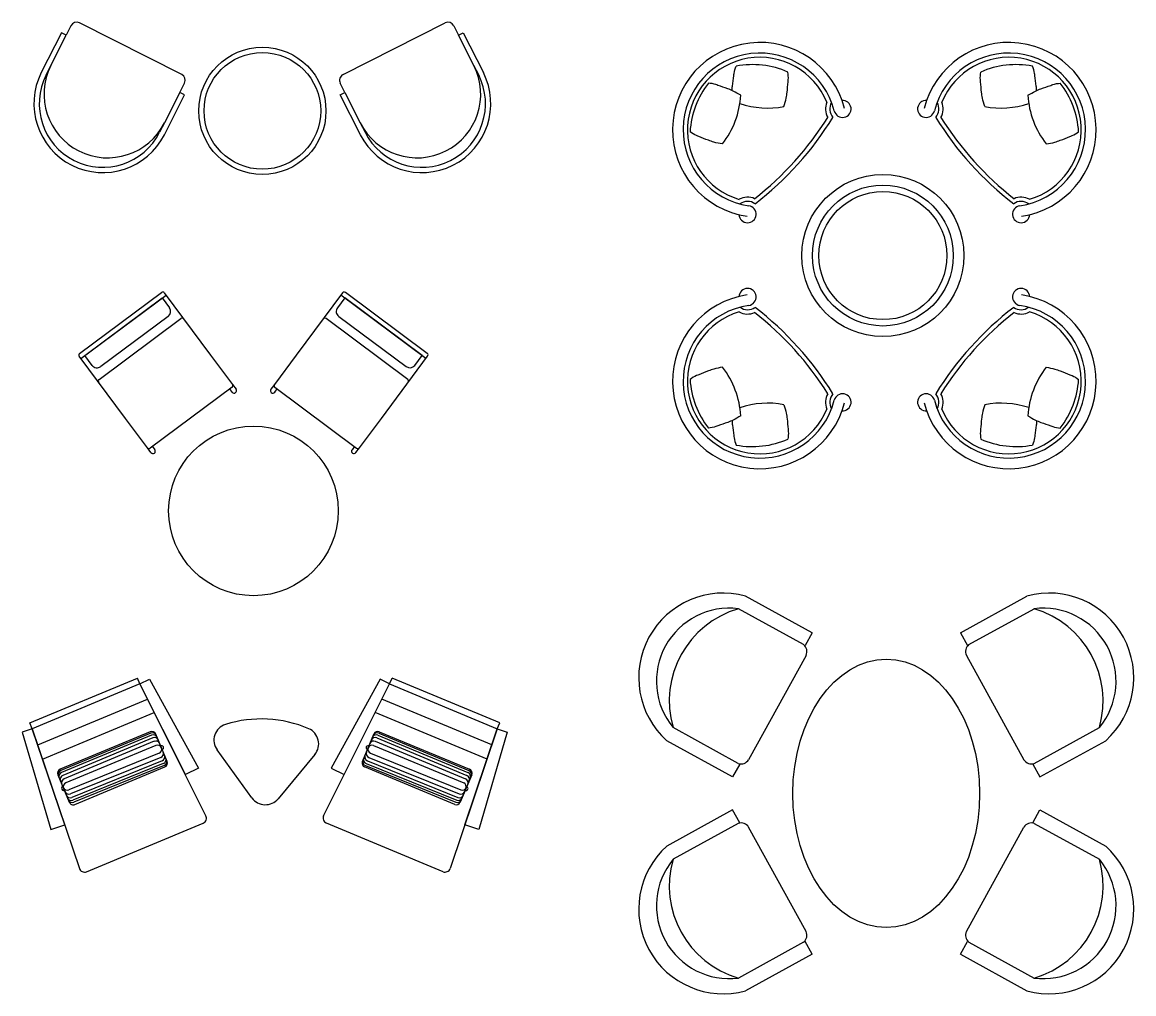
# Model space of a CAD drawing. Header units: inches. Extents: x -1722 to 16025, y 4938 to 18448.
# Drawn here: x -1722 to 3519, y 10196 to 14776 of the extents above; entities that cross this region are included whole.
import ezdxf

# ---------------------------------------------------------------- set-up
doc = ezdxf.new("R2010")
doc.units = ezdxf.units.IN
doc.header["$MEASUREMENT"] = 0
doc.layers.add('freecads.com', color=7, linetype='Continuous')

msp = doc.modelspace()

# ---------------------------------------------------------------- linework, layer by layer
at = {"layer": 'freecads.com', "ltscale": 10}
for p, q in [((-1537.2, 14726), (-1631.8, 14538.6)), ((-1537.2, 14726), (-1631.8, 14538.6)), ((-1514.9, 14714.8), (-1537.2, 14726)), ((-1514.9, 14714.8), (-1537.2, 14726)), ((-1492.3, 14759.4), (-1514.9, 14714.8)), ((-1492.3, 14759.4), (-1514.9, 14714.8)), ((-970, 14529.3), (-1452, 14772.7)), ((-970, 14529.3), (-1452, 14772.7)), ((-209.4, 14529.3), (272.6, 14772.7)), ((-209.4, 14529.3), (272.6, 14772.7)), ((312.9, 14759.4), (335.4, 14714.8)), ((312.9, 14759.4), (335.4, 14714.8)), ((335.4, 14714.8), (357.8, 14726)), ((335.4, 14714.8), (357.8, 14726)), ((357.8, 14726), (452.4, 14538.6)), ((357.8, 14726), (452.4, 14538.6)), ((-1587, 14571.9), (-1514.9, 14714.8)), ((-1587, 14571.9), (-1514.9, 14714.8)), ((407.6, 14571.9), (335.4, 14714.8)), ((407.6, 14571.9), (335.4, 14714.8)), ((-1609.5, 14527.3), (-1587, 14571.9)), ((-1609.5, 14527.3), (-1587, 14571.9)), ((430.1, 14527.3), (407.6, 14571.9)), ((430.1, 14527.3), (407.6, 14571.9)), ((-979.3, 14444.3), (-956.7, 14489)), ((-979.3, 14444.3), (-956.7, 14489)), ((-200.2, 14444.3), (-222.7, 14489)), ((-200.2, 14444.3), (-222.7, 14489)), ((-1051.6, 14245.6), (-957, 14433.1)), ((-1051.6, 14245.6), (-957, 14433.1)), ((-979.3, 14444.3), (-1051.4, 14301.5)), ((-979.3, 14444.3), (-1051.4, 14301.5)), ((-957, 14433.1), (-979.3, 14444.3)), ((-957, 14433.1), (-979.3, 14444.3)), ((-222.5, 14433.1), (-200.2, 14444.3)), ((-222.5, 14433.1), (-200.2, 14444.3)), ((-127.8, 14245.6), (-222.5, 14433.1)), ((-127.8, 14245.6), (-222.5, 14433.1)), ((-200.2, 14444.3), (-128, 14301.5)), ((-200.2, 14444.3), (-128, 14301.5)), ((-1051.4, 14301.5), (-1073.9, 14256.9)), ((-1051.4, 14301.5), (-1073.9, 14256.9)), ((-128, 14301.5), (-105.5, 14256.9)), ((-128, 14301.5), (-105.5, 14256.9))]:
    msp.add_line(p, q, dxfattribs=at)
at = {"layer": 'freecads.com'}
for p, q in [((-1451.1, 13214.9), (-1065.1, 13502.1)), ((-1445.1, 13191), (-1044, 13489.5)), ((-1426.8, 13204.5), (-1062.2, 13475.9)), ((-1062.2, 13475.9), (-1027.7, 13429.5)), ((-1051.9, 13500.1), (-833.7, 13207)), ((-211.6, 13500.1), (-429.7, 13207)), ((-201.3, 13475.9), (-235.8, 13429.5)), ((181.6, 13191), (-219.5, 13489.5)), ((163.4, 13204.5), (-201.3, 13475.9)), ((187.6, 13214.9), (-198.3, 13502.1)), ((-1359.3, 13092.2), (-974, 13378.9)), ((-1033.6, 13389.2), (-1352, 13152.3)), ((95.8, 13092.2), (-289.5, 13378.9)), ((-229.9, 13389.2), (88.6, 13152.3)), ((-833.7, 13206.9), (-730.7, 13068.5)), ((-429.8, 13206.9), (-532.8, 13068.5)), ((-1234.9, 12908.5), (-1453, 13201.6)), ((-1392.3, 13158.2), (-1426.8, 13204.5)), ((-28.6, 12908.5), (189.5, 13201.6)), ((128.9, 13158.2), (163.4, 13204.5)), ((-732.7, 13054.7), (-1118, 12768)), ((-730.7, 13068.5), (-713.6, 13045.6)), ((-532.8, 13068.5), (-549.8, 13045.6)), ((-530.8, 13054.7), (-145.5, 12768)), ((-731.9, 13032), (-743, 13047)), ((-531.6, 13032), (-520.4, 13047)), ((-1131.8, 12770), (-1234.9, 12908.5)), ((-131.7, 12770), (-28.6, 12908.5)), ((-1114.8, 12747.1), (-1131.8, 12770)), ((-1107.7, 12775.6), (-1096.5, 12760.7)), ((-155.8, 12775.6), (-167, 12760.7)), ((-148.7, 12747.1), (-131.7, 12770)), ((2001.9, 11898), (1688, 12070.8)), ((2701.4, 11898), (3015.2, 12070.8)), ((1962.2, 11841.6), (1655, 12010.7)), ((2741.1, 11841.6), (3048.3, 12010.7)), ((2001.9, 11898), (1968.9, 11837.9)), ((2701.4, 11898), (2734.4, 11837.9)), ((1973.7, 11790.9), (1702.9, 11299)), ((2729.6, 11790.9), (3000.4, 11299)), ((-1686, 11472.5), (-1178.3, 11683.9)), ((-1686, 11472.5), (-1178.3, 11683.9)), ((-1166.7, 11656.2), (-1674.5, 11444.8)), ((-1166.7, 11656.2), (-1674.5, 11444.8)), ((-1166.7, 11656.2), (-1178.3, 11683.9)), ((-1166.7, 11656.2), (-1178.3, 11683.9)), ((-1166.7, 11656.2), (-1122, 11678.6)), ((-1166.7, 11656.2), (-1122, 11678.6)), ((-855.7, 11034.8), (-1166.7, 11656.2)), ((-952.8, 11228.8), (-1166.7, 11656.2)), ((-855.7, 11034.8), (-1166.7, 11656.2)), ((-952.8, 11228.8), (-1166.7, 11656.2)), ((-1122, 11678.6), (-890.6, 11259.9)), ((-1122, 11678.6), (-890.6, 11259.9)), ((-300.9, 11034.8), (10.1, 11656.2)), ((-300.9, 11034.8), (10.1, 11656.2)), ((-34.6, 11678.6), (-266, 11259.9)), ((-34.6, 11678.6), (-266, 11259.9)), ((-203.8, 11228.8), (10.1, 11656.2)), ((-203.8, 11228.8), (10.1, 11656.2)), ((10.1, 11656.2), (-34.6, 11678.6)), ((10.1, 11656.2), (-34.6, 11678.6)), ((10.1, 11656.2), (21.7, 11683.9)), ((10.1, 11656.2), (21.7, 11683.9)), ((10.1, 11656.2), (517.9, 11444.8)), ((10.1, 11656.2), (517.9, 11444.8)), ((529.4, 11472.5), (21.7, 11683.9)), ((529.4, 11472.5), (21.7, 11683.9)), ((-1648.8, 11368.8), (-1130.8, 11584.5)), ((-1648.8, 11368.8), (-1130.8, 11584.5)), ((492.2, 11368.8), (-25.8, 11584.5)), ((492.2, 11368.8), (-25.8, 11584.5)), ((-1626.4, 11302.3), (-1099.4, 11521.8)), ((-1626.4, 11302.3), (-1099.4, 11521.8)), ((469.8, 11302.3), (-57.2, 11521.8)), ((469.8, 11302.3), (-57.2, 11521.8)), ((-1674.5, 11444.8), (-1721.8, 11428.8)), ((-1674.5, 11444.8), (-1721.8, 11428.8)), ((-1721.8, 11428.8), (-1587.6, 10969.6)), ((-1721.8, 11428.8), (-1587.6, 10969.6)), ((-1674.5, 11444.8), (-1686, 11472.5)), ((-1674.5, 11444.8), (-1686, 11472.5)), ((-1674.5, 11444.8), (-1452.3, 10786.3)), ((-1521.7, 10991.9), (-1674.5, 11444.8)), ((-1674.5, 11444.8), (-1452.3, 10786.3)), ((-1521.7, 10991.9), (-1674.5, 11444.8)), ((-1118.3, 11431.1), (-1543, 11254.2)), ((-1118.3, 11431.1), (-1543, 11254.2)), ((-1115.6, 11424.6), (-1540.3, 11247.7)), ((-1115.6, 11424.6), (-1540.3, 11247.7)), ((-41, 11424.6), (383.7, 11247.7)), ((-41, 11424.6), (383.7, 11247.7)), ((-38.3, 11431.1), (386.4, 11254.2)), ((-38.3, 11431.1), (386.4, 11254.2)), ((517.9, 11444.8), (295.7, 10786.3)), ((517.9, 11444.8), (295.7, 10786.3)), ((365.1, 10991.9), (517.9, 11444.8)), ((365.1, 10991.9), (517.9, 11444.8)), ((565.2, 11428.8), (431, 10969.6)), ((565.2, 11428.8), (431, 10969.6)), ((517.9, 11444.8), (529.4, 11472.5)), ((517.9, 11444.8), (529.4, 11472.5)), ((517.9, 11444.8), (565.2, 11428.8)), ((517.9, 11444.8), (565.2, 11428.8)), ((1653.9, 11281.7), (1346.7, 11450.8)), ((3049.3, 11281.7), (3356.6, 11450.8)), ((-1111.7, 11415.1), (-1536.3, 11238.3)), ((-1111.7, 11415.1), (-1536.3, 11238.3)), ((-1106.3, 11402.2), (-1530.9, 11225.3)), ((-1106.3, 11402.2), (-1530.9, 11225.3)), ((-1099.4, 11385.8), (-1524.1, 11208.9)), ((-1099.4, 11385.8), (-1524.1, 11208.9)), ((-1038.3, 11291), (-1092.2, 11420.3)), ((-1038.3, 11291), (-1092.2, 11420.3)), ((-118.3, 11291), (-64.4, 11420.3)), ((-118.3, 11291), (-64.4, 11420.3)), ((-57.1, 11385.8), (367.5, 11208.9)), ((-57.1, 11385.8), (367.5, 11208.9)), ((-50.3, 11402.2), (374.3, 11225.3)), ((-50.3, 11402.2), (374.3, 11225.3)), ((-44.9, 11415.1), (379.7, 11238.3)), ((-44.9, 11415.1), (379.7, 11238.3)), ((1627.5, 11218), (1317, 11388.9)), ((3075.7, 11218), (3386.3, 11388.9)), ((-1091.4, 11366.4), (-1516, 11189.6)), ((-1091.4, 11366.4), (-1516, 11189.6)), ((-1076.3, 11329.6), (-1502.9, 11157.4)), ((-1076.3, 11329.6), (-1502.9, 11157.4)), ((-638.7, 11119.1), (-803.2, 11345.5)), ((-638.7, 11119.1), (-803.2, 11345.5)), ((-342.2, 11323.9), (-515.9, 11115.1)), ((-342.2, 11323.9), (-515.9, 11115.1)), ((-80.3, 11329.6), (346.3, 11157.4)), ((-80.3, 11329.6), (346.3, 11157.4)), ((-65.2, 11366.4), (359.4, 11189.6)), ((-65.2, 11366.4), (359.4, 11189.6)), ((-1068.5, 11310.2), (-1495, 11138)), ((-1068.5, 11310.2), (-1495, 11138)), ((-1061.8, 11293.7), (-1488.4, 11121.5)), ((-1061.8, 11293.7), (-1488.4, 11121.5)), ((-1056.6, 11280.7), (-1483.1, 11108.5)), ((-1056.6, 11280.7), (-1483.1, 11108.5)), ((-1052.7, 11271.2), (-1479.3, 11099)), ((-1052.7, 11271.2), (-1479.3, 11099)), ((-103.9, 11271.2), (322.7, 11099)), ((-103.9, 11271.2), (322.7, 11099)), ((-100, 11280.7), (326.5, 11108.5)), ((-100, 11280.7), (326.5, 11108.5)), ((-94.8, 11293.7), (331.8, 11121.5)), ((-94.8, 11293.7), (331.8, 11121.5)), ((-88.1, 11310.2), (338.4, 11138)), ((-88.1, 11310.2), (338.4, 11138)), ((1660.9, 11278.6), (1627.5, 11218)), ((3042.4, 11278.6), (3075.7, 11218)), ((-1553.7, 11228), (-1499.9, 11098.8)), ((-1553.7, 11228), (-1499.9, 11098.8)), ((-1473.7, 11088), (-1049.1, 11264.9)), ((-1473.7, 11088), (-1049.1, 11264.9)), ((-890.6, 11259.9), (-952.8, 11228.8)), ((-890.6, 11259.9), (-952.8, 11228.8)), ((-266, 11259.9), (-203.8, 11228.8)), ((-266, 11259.9), (-203.8, 11228.8)), ((317.2, 11088), (-107.5, 11264.9)), ((317.2, 11088), (-107.5, 11264.9)), ((397.1, 11228), (343.3, 11098.8)), ((397.1, 11228), (343.3, 11098.8)), ((1627.5, 11062.4), (1317, 10891.5)), ((1660.9, 11001.9), (1627.5, 11062.4)), ((3042.4, 11001.9), (3075.7, 11062.4)), ((3075.7, 11062.4), (3386.3, 10891.5)), ((-1587.6, 10969.6), (-1521.7, 10991.9)), ((-1587.6, 10969.6), (-1521.7, 10991.9)), ((-1419, 10771.2), (-868.5, 11000.5)), ((-1419, 10771.2), (-868.5, 11000.5)), ((262.4, 10771.2), (-288.1, 11000.5)), ((262.4, 10771.2), (-288.1, 11000.5)), ((431, 10969.6), (365.1, 10991.9)), ((431, 10969.6), (365.1, 10991.9)), ((1653.9, 10998.7), (1346.7, 10829.6)), ((1973.7, 10489.5), (1702.9, 10981.4)), ((2729.6, 10489.5), (3000.4, 10981.4)), ((3049.3, 10998.7), (3356.6, 10829.6)), ((1962.2, 10438.8), (1655, 10269.7)), ((2001.9, 10382.4), (1968.9, 10442.5)), ((2701.4, 10382.4), (2734.4, 10442.5)), ((2741.1, 10438.8), (3048.3, 10269.7)), ((2001.9, 10382.4), (1688, 10209.6)), ((2701.4, 10382.4), (3015.2, 10209.6))]:
    msp.add_line(p, q, dxfattribs=at)
at = {"layer": 'freecads.com', "ltscale": 10}
for radius in [300, 300, 275, 275]:
    msp.add_circle((-589.7, 14358), radius, dxfattribs=at)
at = {"layer": 'freecads.com'}
for centre, radius in [((2335.9, 13675.8), 382), ((2335.9, 13675.8), 332), ((2335.9, 13675.8), 302), ((-631.7, 12472.2), 400)]:
    msp.add_circle(centre, radius, dxfattribs=at)
at = {"layer": 'freecads.com', "ltscale": 10}
for centre, radius, start, end in [((-1465.6, 14745.9), 30, 63.2104, 153.2104), ((-1465.6, 14745.9), 30, 63.2104, 153.2104), ((286.1, 14745.9), 30, 26.7896, 116.7896), ((286.1, 14745.9), 30, 26.7896, 116.7896), ((-1319.2, 14436.7), 300, 153.2104, 333.2104), ((-1319.2, 14436.7), 300, 153.2104, 333.2104), ((139.8, 14436.7), 300, 206.7896, 26.7896), ((139.8, 14436.7), 300, 206.7896, 26.7896), ((-1341.7, 14392.1), 325, 153.2104, 333.2104), ((-1341.7, 14392.1), 325, 153.2104, 333.2104), ((-1341.7, 14392.1), 300, 153.2104, 333.2104), ((-1341.7, 14392.1), 300, 153.2104, 333.2104), ((-983.5, 14502.5), 30, 333.2104, 63.2104), ((-983.5, 14502.5), 30, 333.2104, 63.2104), ((-195.9, 14502.5), 30, 116.7896, 206.7896), ((-195.9, 14502.5), 30, 116.7896, 206.7896), ((162.3, 14392.1), 325, 206.7896, 26.7896), ((162.3, 14392.1), 325, 206.7896, 26.7896), ((162.3, 14392.1), 300, 206.7896, 26.7896), ((162.3, 14392.1), 300, 206.7896, 26.7896)]:
    msp.add_arc(centre, radius, start, end, dxfattribs=at)
at = {"layer": 'freecads.com'}
for centre, radius, start, end in [((1755.9, 14268.6), 411.9, 14.2086, 261.7066), ((2929.4, 14268.7), 411.9, 278.2938, 165.7918), ((1755.9, 14268.6), 361.9, 14.2086, 261.7066), ((2929.4, 14268.7), 361.9, 278.2938, 165.7918), ((1755.9, 14268.6), 341.8, 22.4368, 253.4784), ((1721.2, 14163.6), 412.5, 66.1594, 100.7217), ((2929.4, 14268.7), 341.8, 286.522, 157.5636), ((2964.1, 14163.6), 412.5, 79.2787, 113.841), ((1838.4, 14235.4), 412.5, 142.0864, 176.6487), ((2846.9, 14235.4), 412.5, 3.3517, 37.914), ((1254, 14455.5), 412.5, 322.0864, 356.6487), ((3431.3, 14455.5), 412.5, 183.3517, 217.914), ((1792.5, 14783.9), 412.5, 251.511, 280.7217), ((2145.7, 14367.3), 80.4, 156.746, 210.2799), ((2145.7, 14367.3), 60.3, 149.3081, 221.3172), ((2145.7, 14367.3), 40.2, 194.2086, 93.8761), ((2539.6, 14367.3), 40.2, 86.1243, 345.7918), ((2539.6, 14367.3), 60.3, 318.6832, 30.6923), ((2539.6, 14367.3), 80.4, 329.7205, 23.2544), ((2892.8, 14783.9), 412.5, 259.2787, 288.4894), ((800.4, 15130.3), 1507.8, 308.1167, 327.7985), ((800.4, 15130.3), 1528, 307.611, 328.3041), ((3885, 15130.3), 1528, 211.6962, 232.3893), ((3885, 15130.3), 1507.8, 212.2019, 231.8837), ((1697.9, 13870.8), 80.4, 65.6353, 119.1692), ((2987.4, 13870.8), 80.4, 60.8312, 114.3651), ((1697.9, 13870.8), 40.2, 182.0391, 81.7066), ((1697.9, 13870.8), 60.3, 54.598, 126.6071), ((2987.4, 13870.8), 40.2, 98.2938, 357.9613), ((2987.4, 13870.8), 60.3, 53.3933, 125.4024), ((1697.9, 13480.7), 40.2, 278.2938, 177.9613), ((2987.4, 13480.7), 40.2, 2.0391, 261.7066), ((-1059.5, 13494.5), 9.47, 36.6547, 126.6547), ((-204, 13494.5), 9.47, 53.3453, 143.3453), ((1755.9, 13082.9), 411.9, 98.2938, 345.7918), ((2929.4, 13082.9), 411.9, 194.2086, 81.7066), ((-1050.8, 13412.3), 28.8, 306.6547, 36.6547), ((-212.7, 13412.3), 28.8, 143.3453, 233.3453), ((1755.9, 13082.9), 361.9, 98.2938, 345.7918), ((1697.9, 13480.7), 60.3, 233.3933, 305.4024), ((800.4, 12221.2), 1528, 31.6962, 52.3893), ((2929.4, 13082.9), 361.9, 194.2086, 81.7066), ((3885, 12221.2), 1528, 127.611, 148.3041), ((2987.4, 13480.7), 60.3, 234.598, 306.6071), ((-968.1, 13370.9), 9.89, 36.6547, 126.6547), ((-295.4, 13370.9), 9.89, 53.3453, 143.3453), ((1755.9, 13082.9), 341.8, 106.522, 337.5636), ((1697.9, 13480.7), 80.4, 240.8312, 294.3651), ((800.4, 12221.2), 1507.8, 32.2019, 51.8837), ((3885, 12221.2), 1507.8, 128.1167, 147.7985), ((2929.4, 13082.9), 341.8, 202.4368, 73.4784), ((2987.4, 13480.7), 80.4, 245.6353, 299.1692), ((-1445.4, 13207.3), 9.47, 126.6547, 216.6547), ((181.9, 13207.3), 9.47, 323.3453, 53.3453), ((-1369.2, 13175.4), 28.8, 216.6547, 306.6547), ((105.8, 13175.4), 28.8, 233.3453, 323.3453), ((1254.1, 12896.1), 412.5, 3.3517, 37.914), ((3431.3, 12896.1), 412.5, 142.0864, 176.6487), ((-1353.4, 13084.3), 9.89, 126.6547, 216.6547), ((-738.6, 13062.6), 9.89, 306.6547, 36.6547), ((-524.9, 13062.6), 9.89, 143.3453, 233.3453), ((89.9, 13084.3), 9.89, 323.3453, 53.3453), ((1838.4, 13116.1), 412.5, 183.3517, 217.914), ((2846.9, 13116.1), 412.5, 322.0864, 356.6487), ((-722.8, 13038.8), 11.4, 216.6547, 306.6547), ((-722.8, 13038.8), 11.4, 306.6547, 36.6547), ((-540.7, 13038.8), 11.4, 143.3453, 233.3453), ((-540.7, 13038.8), 11.4, 233.3453, 323.3453), ((2145.7, 12984.2), 80.4, 149.7205, 203.2544), ((2145.7, 12984.2), 60.3, 138.6832, 210.6923), ((2145.7, 12984.2), 40.2, 266.1243, 165.7918), ((2539.6, 12984.2), 40.2, 14.2086, 273.8761), ((2539.6, 12984.2), 60.3, 329.3081, 41.3172), ((2539.6, 12984.2), 80.4, 336.746, 30.2799), ((1792.5, 12567.6), 412.5, 79.2787, 108.4894), ((2892.8, 12567.6), 412.5, 71.511, 100.7217), ((1721.2, 13187.9), 412.5, 259.2787, 293.841), ((2964.1, 13187.9), 412.5, 246.1594, 280.7217), ((-1123.9, 12775.9), 9.89, 216.6547, 306.6547), ((-1105.6, 12753.9), 11.4, 216.6547, 306.6547), ((-1105.6, 12753.9), 11.4, 306.6547, 36.6547), ((-157.8, 12753.9), 11.4, 143.3453, 233.3453), ((-157.8, 12753.9), 11.4, 233.3453, 323.3453), ((-139.6, 12775.9), 9.89, 233.3453, 323.3453), ((1583.6, 11685.7), 399, 74.8236, 228.0661), ((3119.7, 11685.7), 399, 311.9339, 105.1764), ((1612, 11669.6), 343.9, 82.8113, 219.518), ((1781.1, 11576.5), 452.2, 106.1983, 196.1309), ((3091.3, 11669.6), 343.9, 320.482, 97.1887), ((2922.2, 11576.5), 452.2, 343.8691, 73.8017), ((1935.2, 11808.8), 42.5, 335.1068, 50.4878), ((2768.1, 11808.8), 42.5, 129.5122, 204.8932), ((-594.7, 10926.2), 565.1, 66.7018, 107.3682), ((-594.7, 10926.2), 565.1, 66.7018, 107.3682), ((-1110.6, 11412.6), 20, 22.6121, 112.6121), ((-1110.6, 11412.6), 20, 22.6121, 112.6121), ((-1107.9, 11406.1), 20, 22.6121, 112.6121), ((-1107.9, 11406.1), 20, 22.6121, 112.6121), ((-740.2, 11391.2), 77.8, 107.3682, 215.9915), ((-740.2, 11391.2), 77.8, 107.3682, 215.9915), ((-402, 11373.7), 77.8, 320.246, 66.7018), ((-402, 11373.7), 77.8, 320.246, 66.7018), ((-48.7, 11406.1), 20, 67.3879, 157.3879), ((-48.7, 11406.1), 20, 67.3879, 157.3879), ((-46, 11412.6), 20, 67.3879, 157.3879), ((-46, 11412.6), 20, 67.3879, 157.3879), ((-1104, 11396.7), 20, 22.6121, 112.6121), ((-1104, 11396.7), 20, 22.6121, 112.6121), ((-1098.6, 11383.7), 20, 22.6121, 112.6121), ((-1098.6, 11383.7), 20, 22.6121, 112.6121), ((-1091.8, 11367.3), 20, 22.6121, 112.6121), ((-1091.8, 11367.3), 20, 22.6121, 112.6121), ((-64.8, 11367.3), 20, 67.3879, 157.3879), ((-64.8, 11367.3), 20, 67.3879, 157.3879), ((-58, 11383.7), 20, 67.3879, 157.3879), ((-58, 11383.7), 20, 67.3879, 157.3879), ((-52.6, 11396.7), 20, 67.3879, 157.3879), ((-52.6, 11396.7), 20, 67.3879, 157.3879), ((-1083.7, 11348), 20, 22.6121, 112.6121), ((-1083.7, 11348), 20, 22.6121, 112.6121), ((-1083.8, 11348.2), 20, 291.9853, 21.9853), ((-1083.8, 11348.2), 20, 291.9853, 21.9853), ((-1065.3, 11355.7), 9.62, 292.6121, 112.6121), ((-1065.3, 11355.7), 9.62, 292.6121, 112.6121), ((-1076, 11328.8), 20, 291.9853, 21.9853), ((-1076, 11328.8), 20, 291.9853, 21.9853), ((-1069.3, 11312.3), 20, 291.9853, 21.9853), ((-1069.3, 11312.3), 20, 291.9853, 21.9853), ((-87.3, 11312.3), 20, 158.0147, 248.0147), ((-87.3, 11312.3), 20, 158.0147, 248.0147), ((-91.3, 11355.7), 9.62, 67.3879, 247.3879), ((-91.3, 11355.7), 9.62, 67.3879, 247.3879), ((-80.6, 11328.8), 20, 158.0147, 248.0147), ((-80.6, 11328.8), 20, 158.0147, 248.0147), ((-72.8, 11348.2), 20, 158.0147, 248.0147), ((-72.8, 11348.2), 20, 158.0147, 248.0147), ((-72.9, 11348), 20, 67.3879, 157.3879), ((-72.9, 11348), 20, 67.3879, 157.3879), ((-1064, 11299.2), 20, 291.9853, 21.9853), ((-1064, 11299.2), 20, 291.9853, 21.9853), ((-1060.2, 11289.8), 20, 291.9853, 21.9853), ((-1060.2, 11289.8), 20, 291.9853, 21.9853), ((-1056.8, 11283.4), 20, 292.6121, 22.6121), ((-1056.8, 11283.4), 20, 292.6121, 22.6121), ((-99.8, 11283.4), 20, 157.3879, 247.3879), ((-99.8, 11283.4), 20, 157.3879, 247.3879), ((-96.4, 11289.8), 20, 158.0147, 248.0147), ((-96.4, 11289.8), 20, 158.0147, 248.0147), ((-92.6, 11299.2), 20, 158.0147, 248.0147), ((-92.6, 11299.2), 20, 158.0147, 248.0147), ((1667.2, 11322), 42.5, 251.8415, 327.2225), ((3036.1, 11322), 42.5, 212.7775, 288.1585), ((-1535.3, 11235.7), 20, 112.6121, 202.6121), ((-1535.3, 11235.7), 20, 112.6121, 202.6121), ((-1532.6, 11229.2), 20, 112.6121, 202.6121), ((-1532.6, 11229.2), 20, 112.6121, 202.6121), ((-1528.6, 11219.8), 20, 112.6121, 202.6121), ((-1528.6, 11219.8), 20, 112.6121, 202.6121), ((-1523.2, 11206.8), 20, 112.6121, 202.6121), ((-1523.2, 11206.8), 20, 112.6121, 202.6121), ((366.6, 11206.8), 20, 337.3879, 67.3879), ((366.6, 11206.8), 20, 337.3879, 67.3879), ((372, 11219.8), 20, 337.3879, 67.3879), ((372, 11219.8), 20, 337.3879, 67.3879), ((376, 11229.2), 20, 337.3879, 67.3879), ((376, 11229.2), 20, 337.3879, 67.3879), ((378.7, 11235.7), 20, 337.3879, 67.3879), ((378.7, 11235.7), 20, 337.3879, 67.3879), ((-1516.4, 11190.4), 20, 112.6121, 202.6121), ((-1516.4, 11190.4), 20, 112.6121, 202.6121), ((-1526.8, 11163.4), 9.62, 112.6121, 292.6121), ((-1526.8, 11163.4), 9.62, 112.6121, 292.6121), ((-1510.3, 11176), 20, 201.9853, 291.9853), ((-1510.3, 11176), 20, 201.9853, 291.9853), ((-1508.4, 11171.1), 20, 112.6121, 202.6121), ((-1508.4, 11171.1), 20, 112.6121, 202.6121), ((353.8, 11176), 20, 248.0147, 338.0147), ((353.8, 11176), 20, 248.0147, 338.0147), ((351.8, 11171.1), 20, 337.3879, 67.3879), ((351.8, 11171.1), 20, 337.3879, 67.3879), ((370.2, 11163.4), 9.62, 247.3879, 67.3879), ((370.2, 11163.4), 9.62, 247.3879, 67.3879), ((359.8, 11190.4), 20, 337.3879, 67.3879), ((359.8, 11190.4), 20, 337.3879, 67.3879), ((-1502.5, 11156.6), 20, 201.9853, 291.9853), ((-1502.5, 11156.6), 20, 201.9853, 291.9853), ((-1495.8, 11140.1), 20, 201.9853, 291.9853), ((-1495.8, 11140.1), 20, 201.9853, 291.9853), ((-1490.6, 11127), 20, 201.9853, 291.9853), ((-1490.6, 11127), 20, 201.9853, 291.9853), ((-1486.8, 11117.6), 20, 201.9853, 291.9853), ((-1486.8, 11117.6), 20, 201.9853, 291.9853), ((-575.7, 11164.8), 77.8, 215.9915, 320.246), ((-575.7, 11164.8), 77.8, 215.9915, 320.246), ((330.2, 11117.6), 20, 248.0147, 338.0147), ((330.2, 11117.6), 20, 248.0147, 338.0147), ((334, 11127), 20, 248.0147, 338.0147), ((334, 11127), 20, 248.0147, 338.0147), ((339.3, 11140.1), 20, 248.0147, 338.0147), ((339.3, 11140.1), 20, 248.0147, 338.0147), ((345.9, 11156.6), 20, 248.0147, 338.0147), ((345.9, 11156.6), 20, 248.0147, 338.0147), ((-1481.4, 11106.5), 20, 202.6121, 292.6121), ((-1481.4, 11106.5), 20, 202.6121, 292.6121), ((324.8, 11106.5), 20, 247.3879, 337.3879), ((324.8, 11106.5), 20, 247.3879, 337.3879), ((-878.1, 11023.6), 25, 292.6121, 26.5846), ((-878.1, 11023.6), 25, 292.6121, 26.5846), ((-278.5, 11023.6), 25, 153.4154, 247.3879), ((-278.5, 11023.6), 25, 153.4154, 247.3879), ((1667.2, 10958.4), 42.5, 32.7775, 108.1585), ((3036.1, 10958.4), 42.5, 71.8415, 147.2225), ((1583.6, 10594.7), 399, 131.9339, 285.1764), ((3119.7, 10594.7), 399, 254.8236, 48.0661), ((1612, 10610.8), 343.9, 140.482, 277.1887), ((1781.1, 10703.9), 452.2, 163.8691, 253.8017), ((2922.2, 10703.9), 452.2, 286.1983, 16.1309), ((3091.3, 10610.8), 343.9, 262.8113, 39.518), ((-1428.6, 10794.3), 25, 198.9438, 292.9163), ((-1428.6, 10794.3), 25, 198.9438, 292.9163), ((272.1, 10794.3), 25, 247.0837, 341.0562), ((272.1, 10794.3), 25, 247.0837, 341.0562), ((1935.2, 10471.6), 42.5, 309.5122, 24.8932), ((2768.1, 10471.6), 42.5, 155.1068, 230.4878)]:
    msp.add_arc(centre, radius, start, end, dxfattribs=at)
msp.add_ellipse((2351.6, 11140.2), major_axis=(0, 632.7), ratio=0.696124, dxfattribs=at)
for points, knots in [([(1624.6, 14453.9), (1624.9, 14461), (1627.1, 14484.4), (1632, 14510.9), (1634.8, 14542.8), (1640.2, 14557.5), (1644.5, 14568.8)], [0.0780889, 0.0780889, 0.0780889, 0.0780889, 0.1132877, 0.1942981, 0.2115305, 0.2711605, 0.2711605, 0.2711605, 0.2711605]), ([(3060.8, 14453.9), (3060.4, 14461), (3058.3, 14484.4), (3053.4, 14510.9), (3050.5, 14542.8), (3045.1, 14557.5), (3040.9, 14568.8)], [0.0780889, 0.0780889, 0.0780889, 0.0780889, 0.1132877, 0.1942981, 0.2115305, 0.2711605, 0.2711605, 0.2711605, 0.2711605]), ([(1869.3, 14378.7), (1873.3, 14391.9), (1879.9, 14413.8), (1885.6, 14452.8), (1886.9, 14481.6), (1891.4, 14513.3), (1889.4, 14528.8), (1887.9, 14540.8)], [0, 0, 0, 0, 0.0684504, 0.1132877, 0.1942981, 0.2115305, 0.2711605, 0.2711605, 0.2711605, 0.2711605]), ([(2816.1, 14378.7), (2812.1, 14391.9), (2805.4, 14413.8), (2799.7, 14452.8), (2798.4, 14481.6), (2794, 14513.3), (2795.9, 14528.8), (2797.4, 14540.8)], [0, 0, 0, 0, 0.0684504, 0.1132877, 0.1942981, 0.2115305, 0.2711605, 0.2711605, 0.2711605, 0.2711605]), ([(1665.8, 14431.3), (1653.9, 14438.5), (1634.3, 14450.2), (1597.9, 14465.2), (1570.2, 14473.5), (1540.6, 14485.5), (1525.1, 14487.4), (1513, 14488.9)], [0, 0, 0, 0, 0.0684504, 0.1132877, 0.1942981, 0.2115305, 0.2711605, 0.2711605, 0.2711605, 0.2711605]), ([(3019.5, 14431.3), (3031.4, 14438.5), (3051.1, 14450.2), (3087.4, 14465.2), (3115.1, 14473.5), (3144.7, 14485.5), (3160.3, 14487.4), (3172.3, 14488.9)], [0, 0, 0, 0, 0.0684504, 0.1132877, 0.1942981, 0.2115305, 0.2711605, 0.2711605, 0.2711605, 0.2711605]), ([(1579.5, 14202), (1565.8, 14204.5), (1543.3, 14208.6), (1506.1, 14221.3), (1479.8, 14233.3), (1449.6, 14243.8), (1436.7, 14252.7), (1426.7, 14259.5)], [0, 0, 0, 0, 0.0684504, 0.1132877, 0.1942981, 0.2115305, 0.2711605, 0.2711605, 0.2711605, 0.2711605]), ([(3105.9, 14202), (3119.5, 14204.5), (3142, 14208.6), (3179.3, 14221.3), (3205.5, 14233.3), (3235.7, 14243.8), (3248.6, 14252.7), (3258.7, 14259.5)], [0, 0, 0, 0, 0.0684504, 0.1132877, 0.1942981, 0.2115305, 0.2711605, 0.2711605, 0.2711605, 0.2711605]), ([(1579.5, 13149.5), (1565.8, 13147), (1543.3, 13142.9), (1506.1, 13130.2), (1479.8, 13118.2), (1449.6, 13107.7), (1436.7, 13098.8), (1426.7, 13092)], [0, 0, 0, 0, 0.0684504, 0.1132877, 0.1942981, 0.2115305, 0.2711605, 0.2711605, 0.2711605, 0.2711605]), ([(3105.9, 13149.5), (3119.5, 13147), (3142, 13142.9), (3179.3, 13130.2), (3205.5, 13118.2), (3235.7, 13107.7), (3248.6, 13098.8), (3258.7, 13092)], [0, 0, 0, 0, 0.0684504, 0.1132877, 0.1942981, 0.2115305, 0.2711605, 0.2711605, 0.2711605, 0.2711605]), ([(1869.3, 12972.9), (1873.3, 12959.6), (1879.9, 12937.7), (1885.6, 12898.7), (1886.9, 12869.9), (1891.4, 12838.2), (1889.4, 12822.7), (1887.9, 12810.7)], [0, 0, 0, 0, 0.0684504, 0.1132877, 0.1942981, 0.2115305, 0.2711605, 0.2711605, 0.2711605, 0.2711605]), ([(2816.1, 12972.9), (2812.1, 12959.6), (2805.4, 12937.7), (2799.7, 12898.8), (2798.4, 12869.9), (2794, 12838.2), (2795.9, 12822.7), (2797.4, 12810.7)], [0, 0, 0, 0, 0.0684504, 0.1132877, 0.1942981, 0.2115305, 0.2711605, 0.2711605, 0.2711605, 0.2711605]), ([(1665.8, 12920.2), (1653.9, 12913.1), (1634.3, 12901.3), (1597.9, 12886.3), (1570.2, 12878), (1540.6, 12866), (1525.1, 12864.1), (1513, 12862.6)], [0, 0, 0, 0, 0.0684504, 0.1132877, 0.1942981, 0.2115305, 0.2711605, 0.2711605, 0.2711605, 0.2711605]), ([(1624.6, 12897.6), (1624.9, 12890.5), (1627.1, 12867.1), (1632, 12840.6), (1634.8, 12808.7), (1640.3, 12794.1), (1644.5, 12782.7)], [0.0780889, 0.0780889, 0.0780889, 0.0780889, 0.1132877, 0.1942981, 0.2115305, 0.2711605, 0.2711605, 0.2711605, 0.2711605]), ([(3019.5, 12920.2), (3031.4, 12913.1), (3051.1, 12901.3), (3087.4, 12886.3), (3115.1, 12878), (3144.7, 12866), (3160.3, 12864.1), (3172.3, 12862.6)], [0, 0, 0, 0, 0.0684504, 0.1132877, 0.1942981, 0.2115305, 0.2711605, 0.2711605, 0.2711605, 0.2711605]), ([(3060.8, 12897.6), (3060.4, 12890.5), (3058.3, 12867.1), (3053.4, 12840.6), (3050.5, 12808.7), (3045.1, 12794.1), (3040.9, 12782.7)], [0.0780889, 0.0780889, 0.0780889, 0.0780889, 0.1132877, 0.1942981, 0.2115305, 0.2711605, 0.2711605, 0.2711605, 0.2711605])]:
    msp.add_open_spline(points, degree=3, knots=knots, dxfattribs=at)

doc.saveas('drawing.dxf')
